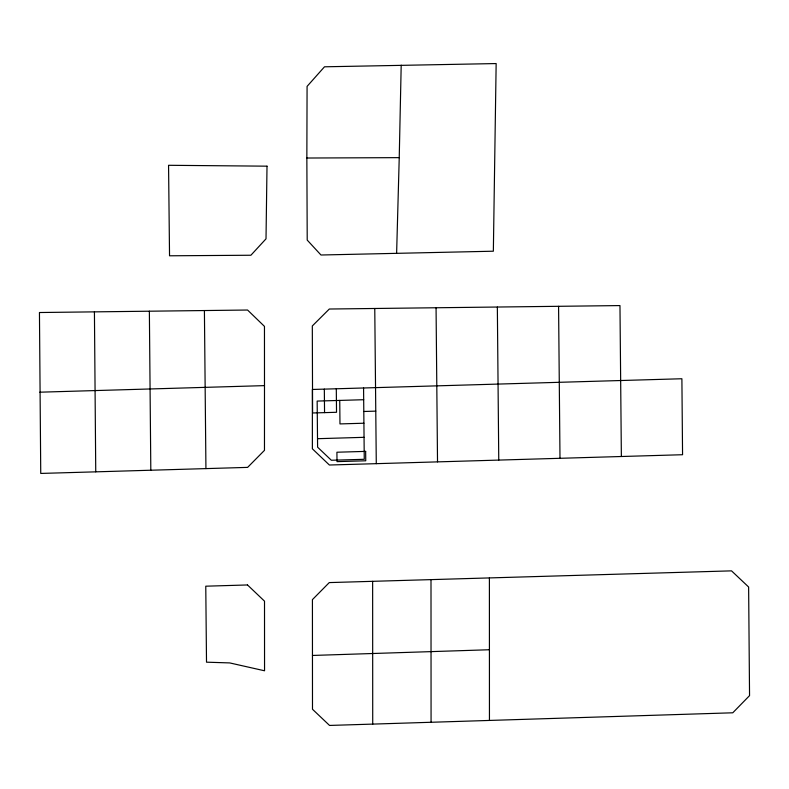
<?xml version="1.0" encoding="UTF-8"?>
<svg xmlns="http://www.w3.org/2000/svg" width="789" height="789" viewBox="0 0 789 789"><rect width="100%" height="100%" fill="white"/><g stroke="black" fill="none" stroke-linecap="round" stroke-linejoin="round"><path stroke-width="1.18" d="M264.493 385.624L264.473 450.341L247.618 467.384L95.745 471.842L40.742 473.43L39.45 312.523L247.568 310.028L264.463 326.38L264.493 385.624L39.844 392.192M372.635 581.335L372.724 724.105L329.546 725.436L312.493 709.262L312.424 599.63L329.269 582.588L731.531 570.861L748.623 587.006L749.55 695.632L732.784 712.792L372.724 724.105M431.001 579.599L431.07 722.27M306.852 158.027L307.079 86.386L324.496 66.799L496.153 63.564L493.352 251.208L320.975 255.005L307.217 240.093L306.852 158.027L399.234 157.642L401.197 65.181M489.446 720.406L489.397 577.913M396.63 252.924L399.234 157.642M312.454 655.452L489.15 649.751M363.69 399.717L317.158 401.078L317.602 447.176L331.341 460.253L364.262 459.297L363.571 387.971M363.798 411.483L375.771 411.128M363.916 423.22L339.97 423.92L339.743 400.417M317.523 438.694L364.054 437.323M376.284 463.666L682.564 454.72L681.893 378.75L312.365 389.47L312.375 448.813L329.388 465.017L376.284 463.666L374.765 308.479M621.367 456.486L619.967 305.58L329.319 309.022L312.316 325.956L312.592 412.982L336.528 412.282L336.301 388.77M558.573 306.319L559.993 458.271M497.346 307.049L498.756 460.076M436.061 307.769L437.52 461.871M324.328 389.125L324.555 412.627M204.41 310.531L205.929 468.597M149.368 311.191L150.817 470.205M94.424 311.842L95.745 471.842M267.007 166.173L266.011 238.84L250.902 255.242L169.536 255.794L168.56 165.295L267.007 166.173M247.499 584.955L205.771 586.197L206.511 662.178L229.727 662.918L264.552 670.778L264.512 601.159L247.499 584.955M365.652 451.387L336.913 452.225L337.011 461.634L365.741 460.786L365.652 451.387"/></g></svg>
